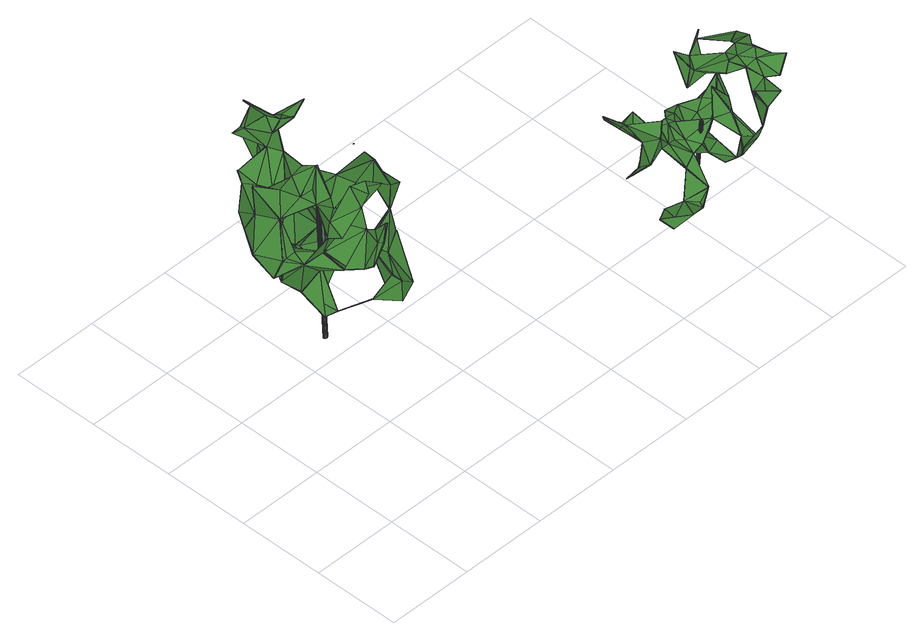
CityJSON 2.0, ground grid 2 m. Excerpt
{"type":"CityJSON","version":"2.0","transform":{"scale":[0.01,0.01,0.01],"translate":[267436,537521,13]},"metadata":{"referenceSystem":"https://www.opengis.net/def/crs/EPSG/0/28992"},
"CityObjects":{
"tree1":{"type":"SolitaryVegetationObject","attributes":{"gtid":591,"crown_width_m":3.28,"crown_median_z":16.42,"crown_r50_m":0.235,"crown_porosity":0.947,"trunk_H_m":3.17,"trunk_DBH_m":0.083,"trunk_radius_m":0.0415,"trunk_base_height_m":13.25,"original_gtid":"593"},"geometry":[{"type":"Solid","lod":"3","boundaries":[[[[0,1,2]],[[3,4,5]],[[6,7,8]],[[9,10,11]],[[12,13,14]],[[15,16,17]],[[18,19,20]],[[21,22,23]],[[24,25,26]],[[27,28,29]],[[27,30,28]],[[31,7,6]],[[32,33,0]],[[19,34,35]],[[36,8,37]],[[38,39,40]],[[41,42,28]],[[43,44,45]],[[46,47,48]],[[49,50,51]],[[2,52,0]],[[53,54,55]],[[56,0,57]],[[52,57,0]],[[58,59,60]],[[61,62,63]],[[61,63,64]],[[58,65,66]],[[67,68,69]],[[32,70,71]],[[72,73,13]],[[74,75,76]],[[77,78,79]],[[1,80,2]],[[81,82,68]],[[83,84,12]],[[2,80,46]],[[46,85,2]],[[86,39,87]],[[74,76,88]],[[5,4,38]],[[89,90,91]],[[92,60,24]],[[93,94,67]],[[95,4,96]],[[97,98,99]],[[100,99,98]],[[101,102,89]],[[89,72,103]],[[14,104,87]],[[25,59,27]],[[23,105,21]],[[6,53,106]],[[107,40,108]],[[8,53,6]],[[109,110,111]],[[40,5,38]],[[7,31,112]],[[55,54,26]],[[53,36,54]],[[8,36,53]],[[113,86,114]],[[36,26,54]],[[13,84,72]],[[24,26,36]],[[28,42,115]],[[45,116,43]],[[117,32,71]],[[118,102,104]],[[43,119,44]],[[120,121,122]],[[4,123,38]],[[37,24,36]],[[124,123,4]],[[121,119,116]],[[25,24,60]],[[125,126,127]],[[88,76,128]],[[129,130,131]],[[132,78,77]],[[103,101,89]],[[72,84,103]],[[114,84,83]],[[133,57,134]],[[120,119,121]],[[135,136,122]],[[125,137,100]],[[46,138,85]],[[38,139,140]],[[13,12,84]],[[58,60,92]],[[137,99,100]],[[52,2,141]],[[142,136,111]],[[132,143,144]],[[145,146,147]],[[120,122,142]],[[10,116,148]],[[149,100,150]],[[96,4,3]],[[11,151,9]],[[152,153,32]],[[152,32,0]],[[150,100,98]],[[110,154,155]],[[155,156,157]],[[154,156,155]],[[158,159,160]],[[59,58,161]],[[156,154,134]],[[78,162,79]],[[163,79,162]],[[163,162,78]],[[150,164,165]],[[157,156,81]],[[77,166,29]],[[92,29,166]],[[75,74,167]],[[43,116,119]],[[164,168,148]],[[163,169,170]],[[171,70,172]],[[35,167,173]],[[127,126,146]],[[174,89,91]],[[102,118,175]],[[40,86,113]],[[40,39,86]],[[14,118,104]],[[88,167,74]],[[142,45,44]],[[20,19,173]],[[146,176,147]],[[51,130,49]],[[35,173,19]],[[21,177,22]],[[178,22,96]],[[24,139,179]],[[139,55,179]],[[180,181,182]],[[44,119,120]],[[44,120,142]],[[144,143,183]],[[184,136,135]],[[20,136,184]],[[93,69,185]],[[93,185,186]],[[187,52,141]],[[86,101,103]],[[129,49,130]],[[11,188,151]],[[86,103,114]],[[128,76,75]],[[109,111,189]],[[109,189,41]],[[96,22,95]],[[177,95,22]],[[62,19,18]],[[190,191,40]],[[103,84,114]],[[135,122,121]],[[121,116,135]],[[149,150,192]],[[193,188,11]],[[50,188,193]],[[57,194,56]],[[51,195,130]],[[167,35,75]],[[115,75,35]],[[71,65,196]],[[197,190,198]],[[197,198,41]],[[20,111,136]],[[139,199,55]],[[45,148,116]],[[115,15,17]],[[125,100,200]],[[85,201,202]],[[116,10,135]],[[135,10,9]],[[25,60,59]],[[117,71,196]],[[65,123,196]],[[68,192,81]],[[85,141,2]],[[203,141,85]],[[174,73,89]],[[72,89,73]],[[77,199,123]],[[14,174,118]],[[154,133,134]],[[104,102,101]],[[11,204,193]],[[183,34,61]],[[19,61,34]],[[35,34,205]],[[143,17,16]],[[186,185,71]],[[123,199,38]],[[105,23,206]],[[3,206,178]],[[207,208,209]],[[207,209,83]],[[184,210,18]],[[211,212,213]],[[211,213,214]],[[190,81,153]],[[38,90,102]],[[102,175,38]],[[211,193,204]],[[215,193,211]],[[115,205,15]],[[47,46,80]],[[153,152,190]],[[127,137,125]],[[79,163,216]],[[217,127,146]],[[42,218,128]],[[128,75,42]],[[83,12,87]],[[12,14,87]],[[87,62,18]],[[14,13,73]],[[14,73,174]],[[129,219,158]],[[129,131,219]],[[27,29,25]],[[184,135,9]],[[18,20,184]],[[141,56,187]],[[169,112,170]],[[211,219,215]],[[35,205,115]],[[220,221,48]],[[97,99,222]],[[137,222,99]],[[26,179,55]],[[123,124,196]],[[11,223,204]],[[224,183,143]],[[117,225,32]],[[122,136,142]],[[77,29,17]],[[77,17,132]],[[5,40,105]],[[97,148,168]],[[10,148,97]],[[216,226,106]],[[139,37,140]],[[145,227,171]],[[167,88,228]],[[95,124,4]],[[139,24,37]],[[58,92,229]],[[65,58,229]],[[3,178,96]],[[171,172,230]],[[144,183,61]],[[79,55,199]],[[62,61,19]],[[17,29,28]],[[49,160,159]],[[129,160,49]],[[230,172,32]],[[115,17,28]],[[110,231,111]],[[155,231,110]],[[181,180,232]],[[164,150,98]],[[155,157,165]],[[187,56,194]],[[233,111,228]],[[97,168,98]],[[221,234,85]],[[85,138,221]],[[235,69,68]],[[157,192,165]],[[198,109,41]],[[109,210,110]],[[236,237,238]],[[237,70,238]],[[70,171,238]],[[165,239,231]],[[164,231,239]],[[164,239,165]],[[237,71,70]],[[213,240,214]],[[8,7,241]],[[8,241,37]],[[126,176,146]],[[142,148,45]],[[200,176,125]],[[176,126,125]],[[200,147,176]],[[48,138,46]],[[140,241,38]],[[123,166,77]],[[20,173,228]],[[65,166,123]],[[227,242,171]],[[227,243,242]],[[140,37,241]],[[112,90,241]],[[112,241,7]],[[38,241,90]],[[186,237,94]],[[165,192,150]],[[233,228,189]],[[224,143,15]],[[224,15,205]],[[212,158,213]],[[17,143,132]],[[64,63,175]],[[220,48,201]],[[157,81,192]],[[164,98,168]],[[59,161,27]],[[244,207,217]],[[21,107,177]],[[83,209,114]],[[209,210,114]],[[208,207,244]],[[89,102,90]],[[190,40,113]],[[113,109,190]],[[198,190,109]],[[204,212,211]],[[212,151,159]],[[222,151,212]],[[100,149,243]],[[75,115,42]],[[206,23,178]],[[196,225,117]],[[203,85,80]],[[80,1,203]],[[105,206,5]],[[5,206,3]],[[186,94,93]],[[86,104,101]],[[87,104,86]],[[32,225,33]],[[174,91,118]],[[91,90,118]],[[175,118,64]],[[196,108,225]],[[64,118,112]],[[112,118,90]],[[154,9,207]],[[154,184,9]],[[214,219,211]],[[245,219,214]],[[127,217,137]],[[151,246,9]],[[100,243,200]],[[147,200,243]],[[159,151,49]],[[142,231,164]],[[83,87,210]],[[234,201,85]],[[210,109,113]],[[124,177,107]],[[196,124,107]],[[112,31,170]],[[95,177,124]],[[31,226,163]],[[163,226,216]],[[105,40,21]],[[197,28,30]],[[41,28,197]],[[215,195,193]],[[195,50,193]],[[51,50,195]],[[203,56,141]],[[32,153,230]],[[217,146,247]],[[217,247,244]],[[0,56,203]],[[152,0,203]],[[237,236,94]],[[25,29,92]],[[203,225,152]],[[179,26,92]],[[25,92,26]],[[179,92,24]],[[215,219,130]],[[215,130,195]],[[68,82,197]],[[171,230,145]],[[79,53,55]],[[31,163,170]],[[6,226,31]],[[229,92,166]],[[229,166,65]],[[33,225,203]],[[207,246,217]],[[183,224,34]],[[205,34,224]],[[0,33,1]],[[15,143,16]],[[214,248,245]],[[240,248,214]],[[240,245,248]],[[203,1,33]],[[42,41,218]],[[189,218,41]],[[178,23,22]],[[106,226,6]],[[159,158,212]],[[107,21,40]],[[222,137,246]],[[207,9,246]],[[139,38,199]],[[79,199,77]],[[153,145,230]],[[204,249,212]],[[250,249,251]],[[204,251,249]],[[222,252,10]],[[222,10,97]],[[222,212,252]],[[212,250,252]],[[236,242,149]],[[243,149,242]],[[222,246,151]],[[48,202,201]],[[85,202,80]],[[48,47,202]],[[107,108,196]],[[11,10,223]],[[79,216,53]],[[133,194,57]],[[165,231,155]],[[111,231,142]],[[81,190,82]],[[191,108,40]],[[49,188,50]],[[151,188,49]],[[219,240,213]],[[158,219,213]],[[245,240,219]],[[38,253,39]],[[175,253,38]],[[39,253,87]],[[87,253,62]],[[53,216,106]],[[252,250,251]],[[71,237,186]],[[71,69,235]],[[210,113,114]],[[253,63,62]],[[253,175,63]],[[197,30,68]],[[71,185,69]],[[223,251,204]],[[201,234,220]],[[234,221,220]],[[111,233,189]],[[163,144,169]],[[169,144,61]],[[169,64,112]],[[232,182,181]],[[180,182,232]],[[68,67,192]],[[78,254,144]],[[18,210,87]],[[69,93,67]],[[71,66,65]],[[156,134,145]],[[156,145,81]],[[145,57,52]],[[149,94,236]],[[192,67,94]],[[192,94,149]],[[78,132,254]],[[217,255,137]],[[246,137,255]],[[246,255,217]],[[171,242,238]],[[154,210,133]],[[208,244,256]],[[208,256,209]],[[207,83,210]],[[207,210,154]],[[110,210,184]],[[154,110,184]],[[48,221,138]],[[191,225,108]],[[191,190,225]],[[152,225,190]],[[66,235,161]],[[66,161,58]],[[197,82,190]],[[145,247,146]],[[52,247,145]],[[57,145,134]],[[145,153,81]],[[32,172,70]],[[238,242,236]],[[78,144,163]],[[147,227,145]],[[167,228,173]],[[164,148,142]],[[52,257,247]],[[244,247,257]],[[244,257,52]],[[71,235,66]],[[212,249,250]],[[20,228,111]],[[254,132,144]],[[189,228,218]],[[227,147,243]],[[128,228,88]],[[218,228,128]],[[219,131,130]],[[80,202,47]],[[169,61,64]],[[252,251,10]],[[223,10,251]],[[187,256,52]],[[244,52,256]],[[68,161,235]],[[68,30,161]],[[187,194,256]],[[209,256,210]],[[133,256,194]],[[210,256,133]],[[27,161,30]],[[158,160,129]],[[258,259,260]],[[258,260,261]],[[261,260,262]],[[261,262,263]],[[260,259,264]],[[260,264,262]],[[262,264,265]],[[262,265,263]],[[264,259,266]],[[264,266,265]],[[265,266,267]],[[265,267,263]],[[266,259,268]],[[266,268,267]],[[267,268,269]],[[267,269,263]],[[268,259,270]],[[268,270,269]],[[269,270,271]],[[269,271,263]],[[270,259,272]],[[270,272,271]],[[271,272,273]],[[271,273,263]],[[272,259,274]],[[272,274,273]],[[273,274,275]],[[273,275,263]],[[274,259,276]],[[274,276,275]],[[275,276,277]],[[275,277,263]],[[276,259,278]],[[276,278,277]],[[277,278,279]],[[277,279,263]],[[278,259,280]],[[278,280,279]],[[279,280,281]],[[279,281,263]],[[280,259,282]],[[280,282,281]],[[281,282,283]],[[281,283,263]],[[282,259,284]],[[282,284,283]],[[283,284,285]],[[283,285,263]],[[284,259,286]],[[284,286,285]],[[285,286,287]],[[285,287,263]],[[286,259,288]],[[286,288,287]],[[287,288,289]],[[287,289,263]],[[288,259,290]],[[288,290,289]],[[290,259,291]],[[290,291,289]],[[289,291,292]],[[289,292,263]],[[291,259,293]],[[291,293,292]],[[292,293,294]],[[292,294,263]],[[293,259,295]],[[293,295,294]],[[294,295,296]],[[294,296,263]],[[295,259,297]],[[295,297,296]],[[296,297,298]],[[296,298,263]],[[297,259,299]],[[297,299,298]],[[298,299,300]],[[298,300,263]],[[299,259,301]],[[299,301,300]],[[300,301,302]],[[300,302,263]],[[301,259,303]],[[301,303,302]],[[302,303,304]],[[302,304,263]],[[303,259,305]],[[303,305,304]],[[304,305,306]],[[304,306,263]],[[305,259,258]],[[305,258,306]],[[306,258,261]],[[306,261,263]]]]}]},
"tree2":{"type":"SolitaryVegetationObject","attributes":{"gtid":653,"crown_width_m":3.02,"crown_median_z":15.65,"crown_r50_m":0.17,"crown_porosity":0.946,"trunk_H_m":2.53,"trunk_DBH_m":0.0645,"trunk_radius_m":0.0323,"trunk_base_height_m":13.12,"original_gtid":"655"},"geometry":[{"type":"Solid","lod":"3","boundaries":[[[[307,308,309]],[[310,311,312]],[[313,314,315]],[[316,314,313]],[[317,318,319]],[[320,321,322]],[[323,324,325]],[[326,324,323]],[[327,328,329]],[[330,331,332]],[[316,333,334]],[[335,336,337]],[[338,339,340]],[[307,341,342]],[[343,344,345]],[[346,347,348]],[[349,350,332]],[[351,352,353]],[[354,353,352]],[[355,356,357]],[[345,344,358]],[[359,360,361]],[[362,363,364]],[[365,363,362]],[[366,367,368]],[[317,369,370]],[[371,372,373]],[[313,374,316]],[[345,375,376]],[[377,378,379]],[[380,381,382]],[[323,348,383]],[[384,348,323]],[[385,386,387]],[[388,387,386]],[[389,388,329]],[[378,360,359]],[[390,391,392]],[[393,353,364]],[[370,394,395]],[[396,397,376]],[[398,399,400]],[[401,400,399]],[[402,403,404]],[[390,392,312]],[[405,406,327]],[[335,406,405]],[[364,407,393]],[[408,349,409]],[[410,380,382]],[[402,411,403]],[[317,394,369]],[[412,404,320]],[[413,324,326]],[[308,361,360]],[[367,414,415]],[[416,417,418]],[[416,337,417]],[[419,420,421]],[[422,311,423]],[[422,351,311]],[[424,425,392]],[[426,333,427]],[[428,348,384]],[[426,334,333]],[[429,430,431]],[[313,432,433]],[[372,310,434]],[[358,435,436]],[[395,436,435]],[[437,321,320]],[[351,390,311]],[[312,311,390]],[[438,314,439]],[[316,439,314]],[[440,427,433]],[[370,318,317]],[[418,417,441]],[[442,443,444]],[[408,445,384]],[[409,384,445]],[[409,445,408]],[[376,375,446]],[[376,446,356]],[[444,432,442]],[[348,447,346]],[[335,405,448]],[[335,448,322]],[[440,432,444]],[[342,341,449]],[[313,442,432]],[[450,365,451]],[[452,323,325]],[[433,333,374]],[[453,454,452]],[[428,455,447]],[[319,375,345]],[[404,456,457]],[[404,457,402]],[[458,380,459]],[[458,459,400]],[[460,461,330]],[[462,463,464]],[[437,320,393]],[[442,313,315]],[[465,466,462]],[[402,399,411]],[[398,411,399]],[[461,331,330]],[[467,468,366]],[[344,366,468]],[[444,443,361]],[[469,359,421]],[[423,373,470]],[[377,379,449]],[[443,413,326]],[[471,472,403]],[[451,401,450]],[[473,413,443]],[[454,361,383]],[[361,323,383]],[[474,420,475]],[[440,426,427]],[[334,439,316]],[[433,432,440]],[[428,447,348]],[[422,470,434]],[[428,409,349]],[[380,410,476]],[[477,366,344]],[[478,479,480]],[[395,481,466]],[[456,412,450]],[[450,412,365]],[[412,456,404]],[[438,442,315]],[[316,374,333]],[[398,476,482]],[[449,483,377]],[[332,484,330]],[[483,378,377]],[[403,431,471]],[[429,431,403]],[[462,485,340]],[[486,340,485]],[[487,468,467]],[[488,467,463]],[[317,319,489]],[[490,446,375]],[[490,375,318]],[[400,362,354]],[[353,354,362]],[[326,361,443]],[[419,421,359]],[[419,359,414]],[[396,413,397]],[[310,312,491]],[[428,384,409]],[[364,353,362]],[[479,339,480]],[[338,480,339]],[[351,353,492]],[[329,388,480]],[[418,336,416]],[[493,330,484]],[[493,484,494]],[[495,460,330]],[[400,354,458]],[[323,361,326]],[[361,454,414]],[[462,466,463]],[[382,381,371]],[[389,462,464]],[[458,371,381]],[[381,380,458]],[[473,443,442]],[[369,394,370]],[[487,496,497]],[[367,366,477]],[[319,318,375]],[[498,386,497]],[[472,404,403]],[[327,499,405]],[[320,363,412]],[[448,363,320]],[[385,490,487]],[[315,314,438]],[[345,489,319]],[[317,489,436]],[[345,436,489]],[[338,486,500]],[[393,407,406]],[[346,484,347]],[[355,388,479]],[[387,388,355]],[[320,404,472]],[[338,499,327]],[[322,448,320]],[[364,448,407]],[[422,423,470]],[[398,400,459]],[[468,435,358]],[[411,429,403]],[[426,474,334]],[[395,394,436]],[[436,394,317]],[[384,452,454]],[[459,380,476]],[[393,406,437]],[[452,384,323]],[[345,397,343]],[[477,473,442]],[[451,400,401]],[[439,334,474]],[[402,401,399]],[[457,401,402]],[[469,421,420]],[[332,331,349]],[[454,453,414]],[[338,327,329]],[[500,499,338]],[[414,501,419]],[[367,501,414]],[[477,344,343]],[[329,328,389]],[[455,346,447]],[[310,502,422]],[[310,422,434]],[[490,387,357]],[[497,453,452]],[[453,496,368]],[[352,429,411]],[[411,354,352]],[[389,485,462]],[[351,429,352]],[[490,357,446]],[[345,376,397]],[[498,325,324]],[[498,324,376]],[[384,454,383]],[[384,383,408]],[[473,343,397]],[[428,495,503]],[[428,503,455]],[[414,359,361]],[[361,308,444]],[[410,382,476]],[[351,391,390]],[[444,308,307]],[[444,307,342]],[[335,322,336]],[[428,349,495]],[[348,347,383]],[[467,366,368]],[[415,414,453]],[[362,451,365]],[[362,400,451]],[[457,456,401]],[[456,450,401]],[[371,504,482]],[[350,484,332]],[[327,406,328]],[[318,370,466]],[[370,395,466]],[[318,466,465]],[[434,470,372]],[[471,431,430]],[[356,446,357]],[[389,505,487]],[[464,505,389]],[[340,487,462]],[[340,389,487]],[[407,328,406]],[[485,328,407]],[[389,328,485]],[[318,395,490]],[[495,330,493]],[[496,487,505]],[[490,468,487]],[[358,344,468]],[[464,467,505]],[[464,463,467]],[[455,493,494]],[[452,498,497]],[[496,453,497]],[[488,481,467]],[[349,461,460]],[[411,504,354]],[[458,504,371]],[[349,408,350]],[[355,357,387]],[[452,325,498]],[[385,387,490]],[[433,427,333]],[[343,473,477]],[[355,498,356]],[[355,478,498]],[[349,331,461]],[[449,379,342]],[[440,342,379]],[[497,385,487]],[[398,482,504]],[[496,505,368]],[[415,368,367]],[[467,368,505]],[[415,453,368]],[[407,448,405]],[[340,388,389]],[[478,480,388]],[[462,481,465]],[[487,481,462]],[[467,481,487]],[[465,481,318]],[[395,318,481]],[[479,478,355]],[[466,488,463]],[[488,466,481]],[[386,478,388]],[[424,422,425]],[[440,359,474]],[[440,474,426]],[[469,474,359]],[[420,474,469]],[[471,506,472]],[[422,502,425]],[[391,430,429]],[[371,476,382]],[[373,476,371]],[[335,437,406]],[[335,337,437]],[[313,433,374]],[[440,444,342]],[[308,483,309]],[[459,476,398]],[[307,309,341]],[[483,449,341]],[[483,341,309]],[[438,501,442]],[[477,442,501]],[[398,504,411]],[[492,471,507]],[[477,501,367]],[[358,436,345]],[[337,508,437]],[[448,364,363]],[[416,508,337]],[[416,321,508]],[[437,508,321]],[[473,397,413]],[[460,495,349]],[[497,386,385]],[[356,498,376]],[[419,475,420]],[[498,478,386]],[[395,435,490]],[[490,435,468]],[[407,500,485]],[[486,485,500]],[[405,500,407]],[[338,340,486]],[[372,423,310]],[[311,310,423]],[[372,371,423]],[[372,470,373]],[[413,376,324]],[[429,351,422]],[[440,379,359]],[[378,359,379]],[[417,336,441]],[[418,441,336]],[[337,336,417]],[[416,336,321]],[[322,321,336]],[[412,363,365]],[[391,429,422]],[[391,422,424]],[[392,391,424]],[[502,310,491]],[[439,509,438]],[[353,393,506]],[[353,506,492]],[[501,438,509]],[[501,509,419]],[[354,504,458]],[[373,482,476]],[[373,423,482]],[[371,482,423]],[[471,430,507]],[[430,391,507]],[[351,507,391]],[[492,507,351]],[[479,388,339]],[[388,340,339]],[[338,329,480]],[[474,475,439]],[[509,439,475]],[[509,475,419]],[[492,506,471]],[[320,506,393]],[[472,506,320]],[[500,405,499]],[[493,455,503]],[[493,503,495]],[[350,408,484]],[[396,376,413]],[[483,360,378]],[[308,360,483]],[[494,484,346]],[[494,346,455]],[[383,347,408]],[[484,408,347]],[[491,510,502]],[[491,312,510]],[[392,510,312]],[[392,425,510]],[[425,502,510]],[[511,512,513]],[[511,513,514]],[[514,513,515]],[[514,515,516]],[[513,512,517]],[[513,517,515]],[[515,517,518]],[[515,518,516]],[[517,512,519]],[[517,519,518]],[[518,519,520]],[[518,520,516]],[[519,512,521]],[[519,521,520]],[[520,521,522]],[[520,522,516]],[[521,512,523]],[[521,523,522]],[[522,523,524]],[[522,524,516]],[[523,512,525]],[[523,525,524]],[[524,525,526]],[[524,526,516]],[[525,512,527]],[[525,527,526]],[[526,527,528]],[[526,528,516]],[[527,512,529]],[[527,529,528]],[[528,529,530]],[[528,530,516]],[[529,512,531]],[[529,531,530]],[[530,531,532]],[[530,532,516]],[[532,531,533]],[[532,533,516]],[[531,512,534]],[[531,534,533]],[[534,512,535]],[[534,535,533]],[[533,535,536]],[[533,536,516]],[[535,512,537]],[[535,537,536]],[[536,537,538]],[[536,538,516]],[[537,512,539]],[[537,539,538]],[[538,539,540]],[[538,540,516]],[[539,512,541]],[[539,541,540]],[[540,541,542]],[[540,542,516]],[[541,512,543]],[[541,543,542]],[[542,543,544]],[[542,544,516]],[[543,512,545]],[[543,545,544]],[[544,545,546]],[[544,546,516]],[[545,512,547]],[[545,547,546]],[[546,547,548]],[[546,548,516]],[[547,512,549]],[[547,549,548]],[[548,549,550]],[[548,550,516]],[[549,512,551]],[[549,551,550]],[[550,551,552]],[[550,552,516]],[[552,551,553]],[[552,553,516]],[[551,512,511]],[[551,511,553]],[[553,511,514]],[[553,514,516]]]]}]}
},
"vertices":[
[203,368,379],[212,338,392],[207,367,417],[304,329,341],[284,325,293],[310,367,330],[425,389,157],[422,398,235],[402,335,155],[287,567,422],[268,597,427],[284,606,477],[414,477,393],[415,476,393],[421,438,363],[268,517,222],[306,456,207],[259,463,192],[355,531,293],[376,528,271],[340,567,306],[287,316,344],[290,304,351],[317,323,372],[299,340,174],[230,368,170],[300,341,173],[236,420,161],[258,463,193],[238,420,161],[193,430,207],[422,429,215],[170,399,312],[203,367,378],[384,491,235],[324,576,238],[350,312,155],[353,316,202],[340,391,258],[335,477,310],[309,368,331],[265,503,232],[266,517,222],[305,696,365],[305,695,364],[304,655,377],[249,355,491],[268,323,480],[283,346,489],[298,551,510],[337,562,525],[338,562,526],[238,433,401],[401,336,154],[351,314,154],[339,348,183],[251,400,403],[239,433,400],[198,370,176],[198,371,175],[230,367,171],[386,490,235],[376,496,290],[384,489,235],[383,410,234],[227,413,249],[193,429,208],[184,477,299],[165,455,236],[166,454,237],[99,409,317],[170,399,310],[390,426,423],[422,437,364],[281,597,241],[257,571,206],[257,576,221],[290,431,211],[332,455,196],[372,375,226],[259,334,442],[186,477,300],[227,414,251],[336,476,387],[389,427,423],[259,336,441],[370,457,355],[371,458,354],[280,596,243],[396,388,377],[398,392,311],[436,404,347],[230,368,172],[160,452,316],[120,487,312],[258,298,313],[290,303,350],[205,609,398],[209,602,366],[224,580,368],[167,528,363],[391,431,359],[397,393,311],[388,426,423],[392,431,358],[309,345,346],[424,389,156],[254,320,297],[230,350,291],[283,454,321],[306,546,355],[306,568,321],[421,400,236],[285,453,321],[336,475,386],[268,539,187],[326,654,396],[214,393,317],[398,394,311],[328,685,373],[305,655,375],[328,654,396],[314,620,375],[259,374,262],[254,320,295],[169,531,423],[173,518,438],[187,514,426],[257,575,222],[269,522,552],[298,551,512],[269,522,554],[339,470,166],[259,464,404],[232,470,399],[315,619,376],[308,568,322],[236,549,369],[280,350,473],[334,326,224],[336,325,224],[251,400,405],[277,631,355],[339,471,167],[384,503,180],[180,472,377],[193,487,434],[148,516,454],[274,611,385],[159,548,316],[178,581,326],[275,576,500],[216,393,318],[177,431,319],[252,529,375],[236,549,367],[224,504,393],[182,534,317],[239,551,511],[240,551,509],[261,549,533],[192,429,207],[382,409,232],[394,424,216],[210,604,365],[201,566,330],[257,436,219],[304,604,234],[204,611,398],[395,424,218],[421,429,216],[139,426,324],[139,424,323],[325,578,238],[437,405,347],[360,409,253],[150,516,455],[258,300,313],[318,321,372],[300,342,175],[338,430,496],[336,430,496],[337,429,496],[384,504,181],[308,546,356],[152,429,319],[139,425,322],[273,428,398],[290,575,508],[314,499,256],[246,417,283],[259,374,264],[181,535,316],[286,603,489],[273,429,397],[337,563,526],[228,349,291],[256,438,219],[299,437,273],[340,391,256],[167,531,423],[334,351,445],[281,348,473],[235,359,388],[277,646,498],[316,499,255],[310,345,344],[269,501,438],[279,471,453],[260,464,405],[336,476,385],[255,583,527],[228,616,489],[253,583,526],[213,602,580],[290,576,509],[424,389,158],[245,505,423],[267,517,223],[260,550,534],[333,353,446],[317,367,439],[268,595,427],[282,606,477],[332,457,196],[215,392,318],[424,390,157],[179,473,376],[324,577,239],[193,428,206],[152,429,321],[269,588,355],[337,430,495],[336,552,292],[318,366,438],[164,454,235],[119,487,313],[99,410,316],[98,410,317],[225,580,367],[212,602,579],[373,373,226],[121,487,314],[167,527,362],[277,471,453],[211,602,580],[285,567,422],[232,470,401],[212,603,580],[230,628,483],[212,632,476],[231,628,481],[213,630,475],[335,477,308],[340,469,167],[252,530,376],[274,430,398],[259,464,406],[279,445,25],[275,445,25],[279,446,25],[283,468,342],[283,469,342],[279,468,342],[278,447,25],[283,470,342],[278,448,25],[282,471,342],[277,449,25],[281,471,342],[276,449,25],[280,472,342],[275,449,25],[279,472,342],[274,449,25],[278,472,342],[273,448,25],[277,471,342],[272,448,25],[276,470,342],[271,447,25],[275,469,342],[271,446,25],[275,468,342],[271,445,25],[275,467,342],[271,444,25],[275,466,342],[272,443,25],[276,465,342],[272,442,25],[273,441,25],[277,464,342],[274,441,25],[278,464,342],[275,441,25],[279,464,342],[276,441,25],[280,464,342],[277,442,25],[281,464,342],[278,442,25],[282,465,342],[279,443,25],[283,466,342],[279,444,25],[283,467,342],
[878,203,207],[883,199,222],[878,202,208],[1044,224,389],[1055,192,360],[998,186,362],[909,271,274],[909,271,276],[934,268,287],[875,286,296],[1134,254,236],[1113,221,232],[1107,263,210],[1109,88,379],[1093,28,394],[1093,27,393],[970,162,190],[996,189,225],[994,165,208],[975,197,233],[1034,70,256],[1035,70,256],[1044,84,224],[861,125,148],[862,124,149],[862,125,150],[866,281,312],[867,281,312],[1068,39,359],[1046,51,407],[1045,52,407],[1044,82,223],[1064,117,180],[1074,113,235],[877,203,208],[883,201,222],[1015,262,242],[1023,244,242],[1051,263,234],[952,136,116],[936,134,141],[990,121,149],[910,82,157],[893,114,139],[1055,190,360],[1089,172,402],[1093,120,394],[1114,170,402],[1059,142,156],[1045,173,170],[1073,178,180],[1051,261,234],[909,169,298],[882,168,250],[935,192,242],[1124,124,393],[1109,89,377],[1088,97,347],[1143,79,367],[1006,225,243],[984,222,255],[996,189,227],[1144,248,267],[1145,247,267],[1143,210,370],[1087,249,390],[1088,248,390],[874,285,296],[1083,241,205],[1037,226,208],[832,184,236],[881,167,251],[881,169,251],[1177,216,334],[1176,217,334],[1195,247,339],[967,158,189],[991,121,150],[1029,180,221],[1045,173,171],[1073,178,181],[1064,118,180],[1072,113,235],[998,184,362],[1025,192,385],[1011,190,402],[1086,97,348],[1143,247,267],[1113,221,234],[1023,245,241],[1015,261,241],[1168,186,388],[1151,162,390],[1151,162,388],[1159,118,390],[1140,143,403],[1090,142,413],[1124,124,395],[1069,51,302],[1068,52,302],[1070,52,302],[936,133,142],[955,102,133],[1196,246,339],[1119,175,406],[1142,79,369],[1006,225,241],[947,185,250],[975,197,235],[1046,52,408],[1017,22,432],[1017,22,433],[929,196,307],[928,186,321],[929,185,321],[1044,224,391],[1087,247,390],[1013,190,402],[1014,235,412],[874,229,319],[879,246,300],[955,101,132],[1088,172,403],[1076,150,406],[1076,150,407],[911,246,270],[881,249,290],[1081,236,426],[1083,241,207],[1102,248,228],[1068,40,359],[934,268,288],[881,246,300],[895,204,276],[1017,21,432],[949,232,258],[954,222,245],[926,228,242],[963,116,133],[1070,198,188],[963,116,131],[1070,39,359],[832,185,236],[1174,91,397],[1158,118,389],[994,164,207],[994,164,208],[967,158,191],[952,136,115],[1173,91,398],[1158,118,391],[1143,195,375],[1168,186,387],[879,105,125],[879,104,126],[1080,145,272],[1082,201,300],[1078,145,272],[1112,186,263],[1112,186,264],[1053,171,256],[1037,226,209],[928,185,322],[1082,236,425],[1060,135,421],[1093,120,396],[989,233,257],[875,229,319],[927,196,307],[1195,246,340],[989,233,259],[1058,142,157],[1064,118,179],[1063,118,180],[1111,186,263],[1143,209,371],[832,184,235],[909,158,124],[1085,81,245],[1086,81,244],[1054,170,255],[1082,202,300],[1107,264,211],[1070,198,190],[1014,236,411],[1049,131,399],[909,157,123],[909,159,123],[893,114,137],[1015,160,221],[1015,161,220],[1044,173,171],[1036,70,256],[1085,80,244],[949,230,258],[1014,237,412],[936,133,140],[1143,195,377],[1052,170,256],[1092,120,395],[1050,132,400],[1046,52,406],[911,246,272],[1013,236,412],[1028,195,12],[1025,195,12],[1028,196,12],[1028,173,265],[1028,174,265],[1025,173,265],[1028,197,12],[1028,175,265],[1027,197,12],[1027,175,265],[1026,198,12],[1026,176,265],[1025,198,12],[1025,176,265],[1024,198,12],[1024,176,265],[1023,198,12],[1023,176,265],[1023,197,12],[1023,175,265],[1022,196,12],[1022,174,265],[1022,173,265],[1022,195,12],[1022,194,12],[1022,172,265],[1022,193,12],[1022,171,265],[1023,193,12],[1023,170,265],[1024,192,12],[1024,170,265],[1025,192,12],[1025,170,265],[1026,192,12],[1026,170,265],[1027,192,12],[1027,170,265],[1027,193,12],[1027,171,265],[1028,194,12],[1028,171,265],[1028,172,265]
]}
